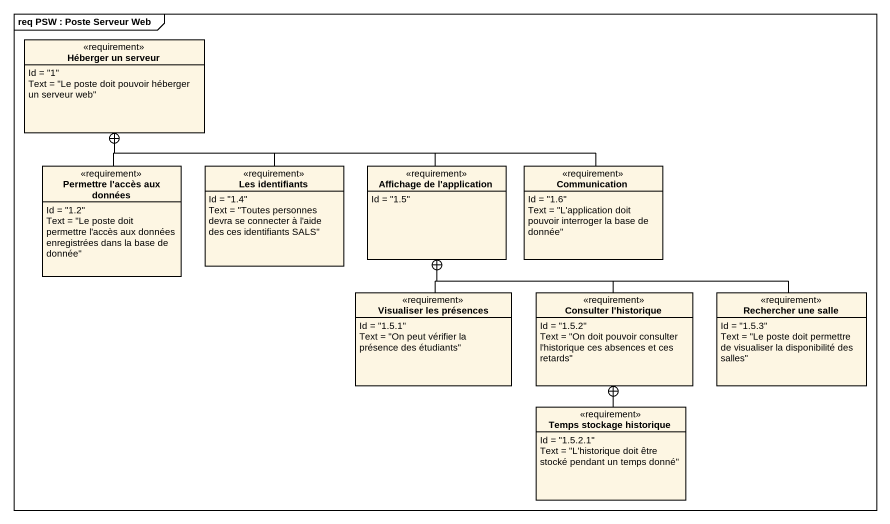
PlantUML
@startuml
mainframe req PSW : Poste Serveur Web
hide circle
hide empty members
class "Héberger un serveur" as Héberger_un_serveur <<requirement>> {
  Id = "1"
  Text = "Le poste doit pouvoir héberger un serveur web"
}
class "Permettre l'accès aux données" as Permettre_l_accès_aux <<requirement>> {
  Id = "1.2"
  Text = "Le poste doit permettre l'accès aux données enregistrées dans la base de donnée"
}
class "Les identifiants" as Les_identifiants <<requirement>> {
  Id = "1.4"
  Text = "Toutes personnes devra se connecter à l'aide des ces identifiants SALS"
}
class "Affichage de l'application" as Affichage_de_l_application <<requirement>> {
  Id = "1.5"
}
class Communication <<requirement>> {
  Id = "1.6"
  Text = "L'application doit pouvoir interroger la base de donnée"
}
class "Visualiser les présences" as Visualiser_les_présences <<requirement>> {
  Id = "1.5.1"
  Text = "On peut vérifier la présence des étudiants"
}
class "Consulter l'historique" as Consulter_l_historique <<requirement>> {
  Id = "1.5.2"
  Text = "On doit pouvoir consulter l'historique ces absences et ces retards"
}
class "Rechercher une salle" as Rechercher_une_salle <<requirement>> {
  Id = "1.5.3"
  Text = "Le poste doit permettre de visualiser la disponibilité des salles"
}
class "Temps stockage historique" as Temps_stockage_historique <<requirement>> {
  Id = "1.5.2.1"
  Text = "L'historique doit être stocké pendant un temps donné"
}
Permettre_l_accès_aux -up-+ Héberger_un_serveur
Les_identifiants -up-+ Héberger_un_serveur
Affichage_de_l_application -left-+ Héberger_un_serveur
Communication -left-+ Héberger_un_serveur
Visualiser_les_présences -up-+ Affichage_de_l_application
Consulter_l_historique -up-+ Affichage_de_l_application
Rechercher_une_salle -left-+ Affichage_de_l_application
Temps_stockage_historique -up-+ Consulter_l_historique
@enduml
